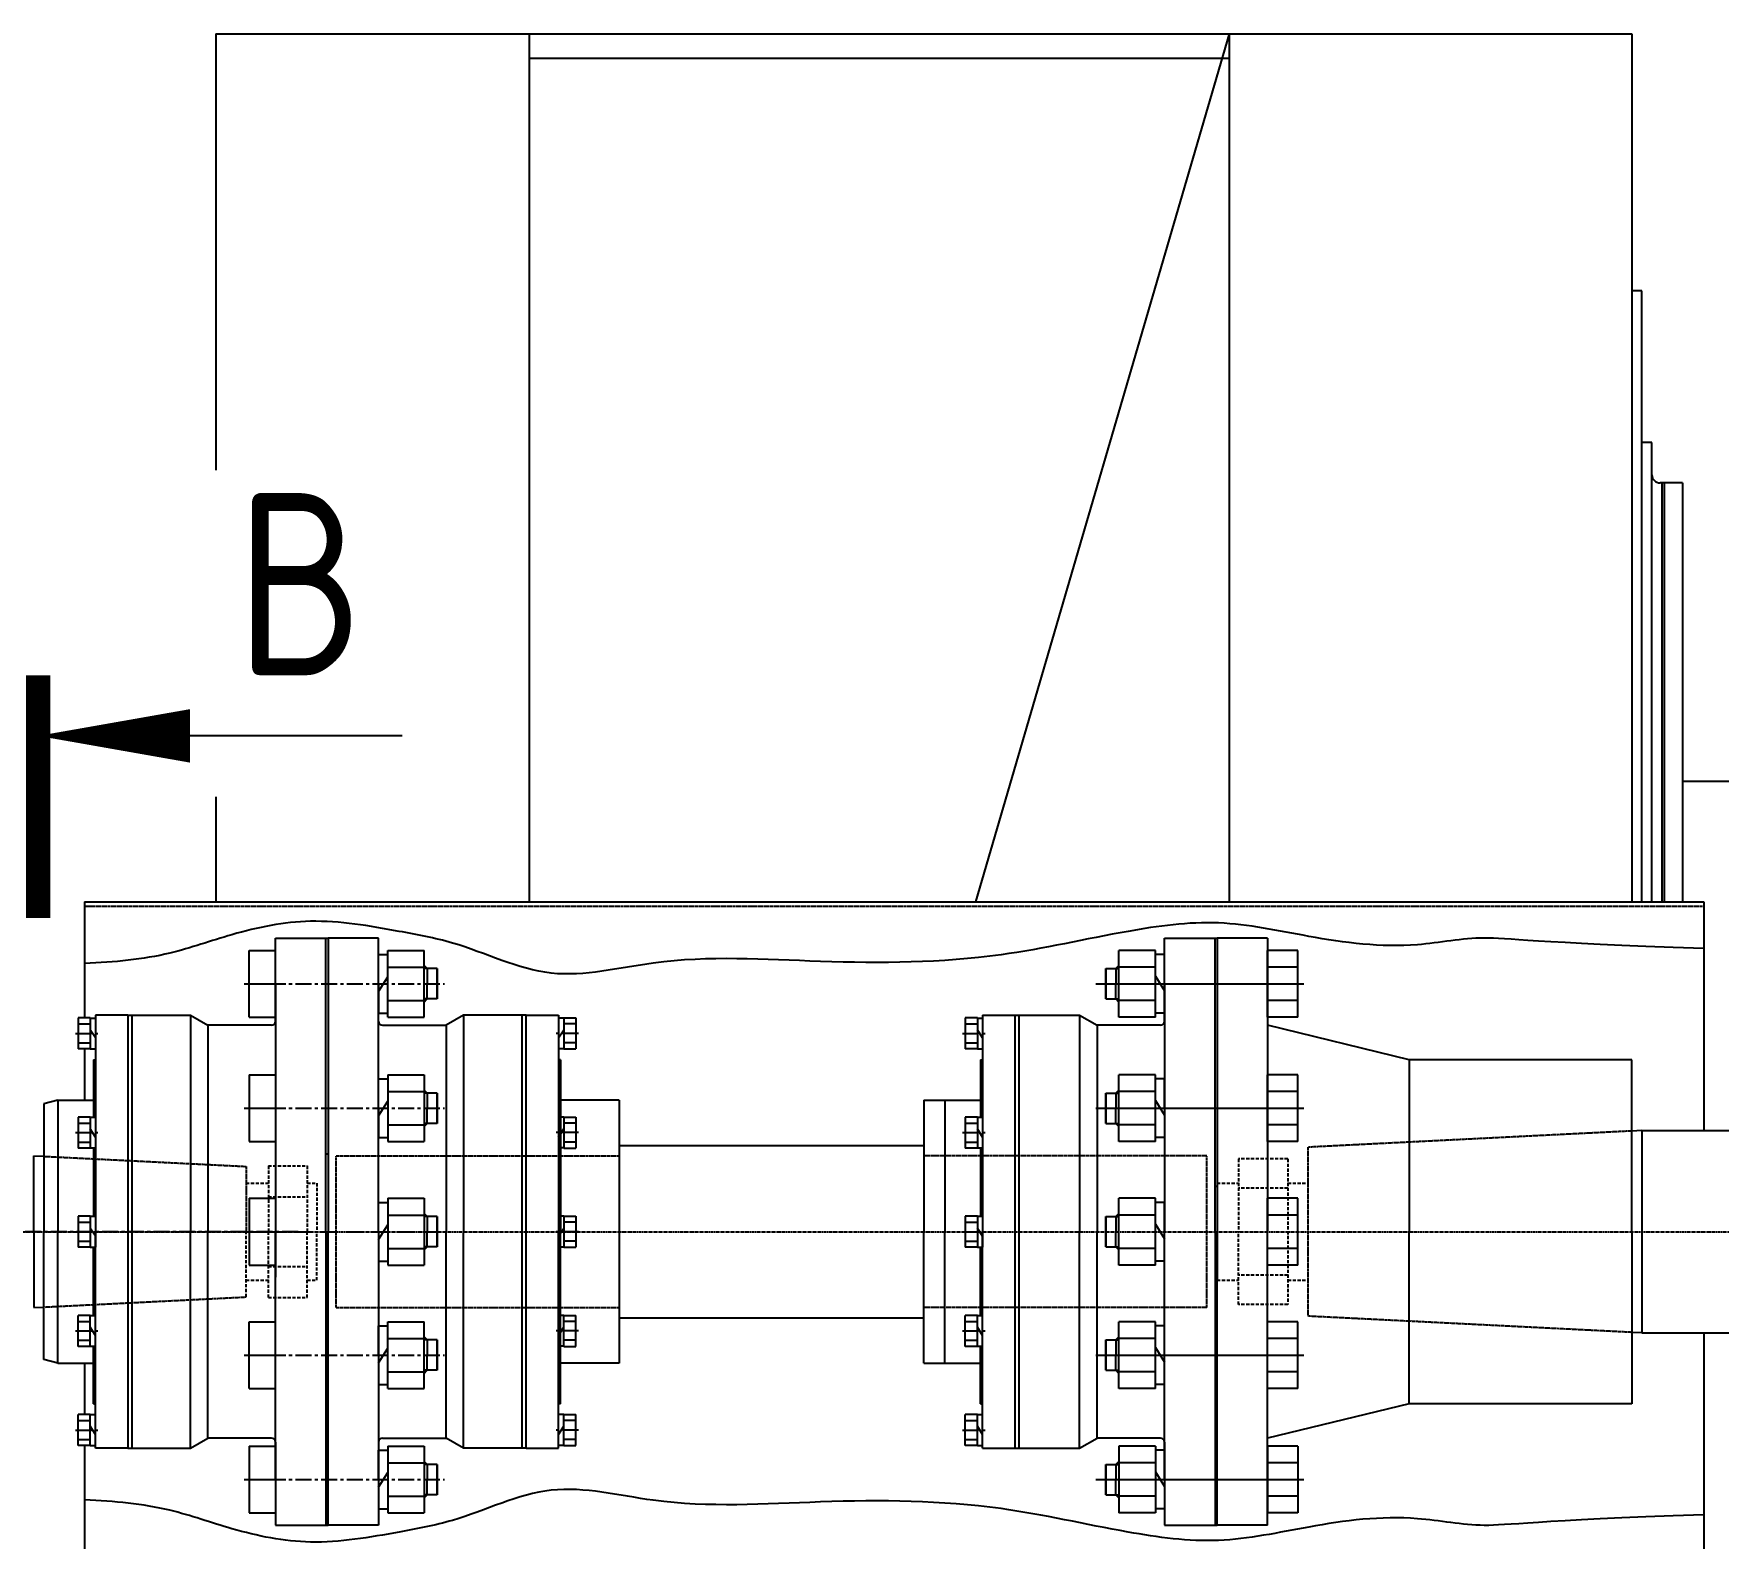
# Model space of a CAD drawing. Header units: millimetres. Extents: x -25976 to -4798, y -663 to 15440.
# Drawn here: x -16940 to -16107, y 14497 to 15240 of the extents above; entities that cross this region are included whole.
import ezdxf

# ---------------------------------------------------------------- set-up
doc = ezdxf.new("R2010")
doc.units = ezdxf.units.MM
doc.header["$LTSCALE"] = 0.25
doc.linetypes.add('CENTER', pattern=[50.8, 31.75, -6.35, 6.35, -6.35])
doc.linetypes.add('HIDDEN', pattern=[9.525, 6.35, -3.175])
for name, color, linetype in [('Bord', 1, 'Continuous'), ('Cen', 5, 'CENTER'), ('Cont', 6, 'Continuous'), ('Dim', 7, 'Continuous'), ('Hide', 2, 'HIDDEN'), ('Text', 3, 'Continuous'), ('Textb', 6, 'Continuous')]:
    doc.layers.add(name, color=color, linetype=linetype)
doc.styles.add('Style1', font='romans.shx', dxfattribs={"width": 0.8})

# ---------------------------------------------------------------- blocks, each defined once
blk = doc.blocks.new('RAZREZ03')
at = {"layer": 'Text', "const_width": 0.8}
blk.add_lwpolyline([(0, 1.997), (0, -6.003)], dxfattribs=at)
at = {"layer": 'Text'}
blk.add_lwpolyline([(0, 0, 0, 1.76, 0), (5, 0, 1.76, 1.76, 0)], format="xyseb", dxfattribs=at)
blk.add_lwpolyline([(12, 0), (5, 0)], dxfattribs=at)
at = {"layer": 'Textb', "style": 'Style1', "width": 0.8}
blk.add_attdef('A', (6.5, 2), '', height=6, dxfattribs=at)

msp = doc.modelspace()

# ---------------------------------------------------------------- linework, layer by layer
at = {"layer": 'Bord'}
for p, q in [((-16349.27147, 15240.00754), (-16474.66097, 14810.94284)), ((-16695.27129, 15228.00859), (-16349.27184, 15228.00754)), ((-16745.77187, 14778.0105), (-16747.27187, 14778.0105)), ((-16405.27152, 14778.0105), (-16403.77152, 14778.0105)), ((-16745.77187, 14763.0105), (-16747.27187, 14763.0105)), ((-16405.27152, 14763.0105), (-16403.77152, 14763.0105)), ((-16745.77187, 14716.5105), (-16747.27187, 14716.5105)), ((-16405.27152, 14716.5105), (-16403.77152, 14716.5105)), ((-16745.77187, 14701.5105), (-16747.27187, 14701.5105)), ((-16405.27152, 14701.5105), (-16403.77152, 14701.5105)), ((-16745.77187, 14655.5105), (-16747.27187, 14655.5105)), ((-16405.27152, 14655.5105), (-16403.77152, 14655.5105)), ((-16745.77187, 14640.5105), (-16747.27187, 14640.5105)), ((-16405.27152, 14640.5105), (-16403.77152, 14640.5105)), ((-16745.77187, 14594.5105), (-16747.27187, 14594.5105)), ((-16405.27152, 14594.5105), (-16403.77152, 14594.5105)), ((-16745.77187, 14579.5105), (-16747.27187, 14579.5105)), ((-16405.27152, 14579.5105), (-16403.77152, 14579.5105)), ((-16745.77187, 14533.0105), (-16747.27187, 14533.0105)), ((-16405.27152, 14533.0105), (-16403.77152, 14533.0105)), ((-16745.77187, 14518.0105), (-16747.27187, 14518.0105)), ((-16405.27152, 14518.0105), (-16403.77152, 14518.0105))]:
    msp.add_line(p, q, dxfattribs=at)
for points in [[(-16114.70696, 14787.88426), (-16199.64678, 14790.81559), (-16222.29745, 14795.50964), (-16263.10096, 14786.95424), (-16307.2475, 14792.69456), (-16354.37656, 14803.26017), (-16405.82742, 14796.10229), (-16470.00866, 14780.95306), (-16549.33697, 14780.33491), (-16623.14628, 14785.72837), (-16685.18498, 14769.45415), (-16725.24983, 14790.18725), (-16765.1527, 14797.43767), (-16801.93097, 14804.07599), (-16840.2047, 14796.30722), (-16875.78008, 14783.3875), (-16900.31381, 14781.21601), (-16915.15016, 14780.52632)], [(-16114.70696, 14508.13674), (-16199.64678, 14505.20541), (-16222.29745, 14500.51135), (-16263.10096, 14509.06676), (-16307.2475, 14503.32644), (-16354.37656, 14492.76083), (-16405.82742, 14499.91871), (-16470.00866, 14515.06794), (-16549.33697, 14515.68609), (-16623.14628, 14510.29263), (-16685.18498, 14526.56685), (-16725.24983, 14505.83375), (-16765.1527, 14498.58332), (-16801.93097, 14491.945), (-16840.2047, 14499.71378), (-16875.78008, 14512.6335), (-16900.31381, 14514.80499), (-16915.15016, 14515.49468)]]:
    msp.add_open_spline(points, degree=3, knots=[8.669910981, 8.669910981, 8.669910981, 8.669910981, 44.435794106, 77.664055456, 131.55098081, 176.673452276, 221.49995704, 285.376803422, 374.709564146, 457.372574592, 508.03748906, 559.023490605, 586.099175012, 630.187959584, 669.595911366, 701.501473067, 743.373717219, 743.373717219, 743.373717219, 743.373717219], dxfattribs=at)
at = {"layer": 'Cen'}
for p, q in [((-16836.29694, 14770.5105), (-16737.25559, 14770.5105)), ((-16919.59987, 14746.0105), (-16907.58435, 14746.0105)), ((-16670.94387, 14746.0105), (-16682.9594, 14746.0105)), ((-16481.09952, 14746.0105), (-16469.084, 14746.0105)), ((-16836.29694, 14709.0105), (-16737.25559, 14709.0105)), ((-16919.59987, 14697.0105), (-16907.58435, 14697.0105)), ((-16670.94387, 14697.0105), (-16682.9594, 14697.0105)), ((-16481.09952, 14697.0105), (-16469.084, 14697.0105)), ((-16809.57187, 14648.0105), (-16984.97187, 14648.0105)), ((-16919.59987, 14648.0105), (-16907.58435, 14648.0105)), ((-16836.29694, 14648.0105), (-16737.25559, 14648.0105)), ((-16670.94387, 14648.0105), (-16682.9594, 14648.0105)), ((-16481.09952, 14648.0105), (-16469.084, 14648.0105)), ((-16919.59987, 14599.0105), (-16907.58435, 14599.0105)), ((-16670.94387, 14599.0105), (-16682.9594, 14599.0105)), ((-16481.09952, 14599.0105), (-16469.084, 14599.0105)), ((-16836.29694, 14587.0105), (-16737.25559, 14587.0105)), ((-16919.59987, 14550.0105), (-16907.58435, 14550.0105)), ((-16670.94387, 14550.0105), (-16682.9594, 14550.0105)), ((-16481.09952, 14550.0105), (-16469.084, 14550.0105)), ((-16836.29694, 14525.5105), (-16737.25559, 14525.5105))]:
    msp.add_line(p, q, dxfattribs=at)
at = {"layer": 'Cen', "linetype": 'Continuous'}
for p, q in [((-16415.1818, 14770.5105), (-16312.43329, 14770.5105)), ((-16415.1818, 14709.0105), (-16312.43329, 14709.0105)), ((-16415.1818, 14587.0105), (-16312.43329, 14587.0105)), ((-16415.1818, 14525.5105), (-16312.43329, 14525.5105))]:
    msp.add_line(p, q, dxfattribs=at)
at = {"layer": 'Cen', "ltscale": 0.2}
msp.add_line((-17629.39153, 14648.0105), (-11678.17202, 14648.0105), dxfattribs=at)
at = {"layer": 'Cont'}
for p, q in [((-16850.2712, 15240.00859), (-16850.27276, 15024.28293)), ((-16850.2712, 15240.00906), (-16150.27147, 15240.00694)), ((-16695.2712, 15240.00728), (-16695.27482, 14810.94284)), ((-16349.27147, 15240.01569), (-16349.28705, 14810.94284)), ((-16150.27147, 15240.00847), (-16150.28705, 14810.94284)), ((-16145.27147, 15113.01215), (-16150.27608, 15113.01215)), ((-16145.27147, 14810.94284), (-16145.27147, 15113.01215)), ((-16140.27147, 15038.01215), (-16145.27147, 15038.01215)), ((-16140.27147, 14810.94284), (-16140.27147, 15038.01215)), ((-16125.27147, 15018.01215), (-16136.27147, 15018.01215)), ((-16125.27147, 15018.01215), (-16136.27147, 15018.01215)), ((-16135.27147, 15008.01215), (-16135.27147, 15018.01215)), ((-16134.27147, 15018.01215), (-16134.27147, 15008.01215)), ((-16125.27147, 15018.01215), (-16125.27147, 14810.94284)), ((-16135.27147, 14810.94284), (-16135.27147, 15008.01215)), ((-16134.27147, 15008.01215), (-16134.27147, 14810.94284)), ((-16100.27152, 14870.51215), (-16125.27147, 14870.51215)), ((-16850.27438, 14862.85466), (-16850.27482, 14810.94284)), ((-16915.15016, 14810.94284), (-16114.70696, 14810.94284)), ((-16915.15016, 14810.94284), (-16915.15016, 14753.6605)), ((-16114.70696, 14810.94284), (-16114.70696, 14698.01178)), ((-16820.77187, 14793.0105), (-16795.77187, 14793.0105)), ((-16820.77187, 14752.0105), (-16820.77187, 14793.0105)), ((-16795.77187, 14648.0105), (-16795.77187, 14793.0105)), ((-16769.77187, 14793.0105), (-16794.77187, 14793.0105)), ((-16769.77187, 14648.0105), (-16769.77187, 14793.0105)), ((-16381.27152, 14752.0105), (-16381.27152, 14793.0105)), ((-16381.27152, 14793.0105), (-16356.27152, 14793.0105)), ((-16356.27152, 14648.0105), (-16356.27152, 14793.0105)), ((-16330.27152, 14793.0105), (-16355.27152, 14793.0105)), ((-16330.27152, 14793.0105), (-16330.27152, 14648.0105)), ((-16833.77187, 14787.0105), (-16820.77187, 14787.0105)), ((-16833.77187, 14754.0105), (-16833.77187, 14787.0105)), ((-16820.77187, 14754.0105), (-16820.77187, 14787.0105)), ((-16820.77187, 14770.5105), (-16820.77187, 14785.0105)), ((-16769.77187, 14770.5105), (-16769.77187, 14785.0105)), ((-16769.77187, 14785.0105), (-16765.27187, 14785.0105)), ((-16765.27187, 14787.0105), (-16747.27187, 14787.0105)), ((-16765.27187, 14754.0105), (-16765.27187, 14787.0105)), ((-16747.27187, 14754.0105), (-16747.27187, 14787.0105)), ((-16385.77152, 14787.0105), (-16403.77152, 14787.0105)), ((-16403.77152, 14754.0105), (-16403.77152, 14787.0105)), ((-16385.77152, 14754.0105), (-16385.77152, 14787.0105)), ((-16381.27152, 14785.0105), (-16385.77152, 14785.0105)), ((-16381.27152, 14770.5105), (-16381.27152, 14785.0105)), ((-16330.27152, 14754.0105), (-16330.27152, 14787.0105)), ((-16315.27152, 14787.0105), (-16330.27152, 14787.0105)), ((-16315.27152, 14754.0105), (-16315.27152, 14787.0105)), ((-16769.77187, 14766.71717), (-16765.27187, 14773.95425)), ((-16765.27187, 14778.7605), (-16747.27187, 14778.7605)), ((-16747.27187, 14779.5105), (-16745.77187, 14778.0105)), ((-16745.77187, 14778.0105), (-16745.77187, 14770.5105)), ((-16740.77187, 14778.0105), (-16745.77187, 14778.0105)), ((-16740.77187, 14770.5105), (-16740.77187, 14778.0105)), ((-16740.77187, 14778.0105), (-16740.77187, 14770.5105)), ((-16410.27152, 14778.0105), (-16405.27152, 14778.0105)), ((-16410.27152, 14778.0105), (-16410.27152, 14770.5105)), ((-16410.27152, 14770.5105), (-16410.27152, 14778.0105)), ((-16403.77152, 14779.5105), (-16405.27152, 14778.0105)), ((-16405.27152, 14778.0105), (-16405.27152, 14770.5105)), ((-16385.77152, 14778.7605), (-16403.77152, 14778.7605)), ((-16385.77152, 14774.30383), (-16381.27152, 14767.06674)), ((-16315.27152, 14778.7605), (-16330.27152, 14778.7605)), ((-16833.77187, 14770.5105), (-16820.77187, 14770.5105)), ((-16820.77187, 14770.5105), (-16820.77187, 14648.0105)), ((-16769.77187, 14770.5105), (-16769.77187, 14756.0105)), ((-16745.77187, 14763.0105), (-16745.77187, 14770.5105)), ((-16740.77187, 14770.5105), (-16740.77187, 14763.0105)), ((-16740.77187, 14763.0105), (-16740.77187, 14770.5105)), ((-16410.27152, 14763.0105), (-16410.27152, 14770.5105)), ((-16410.27152, 14770.5105), (-16410.27152, 14763.0105)), ((-16405.27152, 14763.0105), (-16405.27152, 14770.5105)), ((-16381.27152, 14770.5105), (-16381.27152, 14648.0105)), ((-16765.27187, 14762.2605), (-16747.27187, 14762.2605)), ((-16747.27187, 14761.5105), (-16745.77187, 14763.0105)), ((-16740.77187, 14763.0105), (-16745.77187, 14763.0105)), ((-16410.27152, 14763.0105), (-16405.27152, 14763.0105)), ((-16403.77152, 14761.5105), (-16405.27152, 14763.0105)), ((-16385.77152, 14762.2605), (-16403.77152, 14762.2605)), ((-16315.27152, 14762.2605), (-16330.27152, 14762.2605)), ((-16912.27187, 14753.6605), (-16918.27187, 14753.6605)), ((-16918.27187, 14753.6605), (-16918.27187, 14738.3605)), ((-16918.27187, 14750.6855), (-16912.27187, 14750.6855)), ((-16912.27187, 14753.6605), (-16912.27187, 14738.3605)), ((-16912.27187, 14753.6605), (-16912.27187, 14738.3605)), ((-16912.27187, 14753.6105), (-16909.77187, 14753.6105)), ((-16912.27187, 14753.6105), (-16912.27187, 14738.4105)), ((-16893.77187, 14755.0105), (-16909.77187, 14755.0105)), ((-16909.77187, 14755.0105), (-16909.77187, 14648.0105)), ((-16909.77187, 14755.0105), (-16909.77187, 14733.0105)), ((-16893.77187, 14755.0105), (-16909.77187, 14755.0105)), ((-16909.77187, 14755.0105), (-16909.77187, 14648.0105)), ((-16909.77187, 14753.6105), (-16909.77187, 14738.4105)), ((-16893.77187, 14755.0105), (-16893.77187, 14541.0105)), ((-16892.77187, 14755.0105), (-16862.77187, 14755.0105)), ((-16891.77187, 14755.0105), (-16891.77187, 14541.0105)), ((-16862.77187, 14755.0105), (-16862.77187, 14648.0105)), ((-16862.77187, 14755.0105), (-16854.11162, 14750.0105)), ((-16854.11162, 14750.0105), (-16854.11162, 14648.0105)), ((-16822.77187, 14750.0105), (-16854.11162, 14750.0105)), ((-16833.77187, 14754.0105), (-16820.77187, 14754.0105)), ((-16769.77187, 14756.0105), (-16765.27187, 14756.0105)), ((-16767.77187, 14750.0105), (-16736.43213, 14750.0105)), ((-16765.27187, 14754.0105), (-16747.27187, 14754.0105)), ((-16727.77187, 14755.0105), (-16736.43213, 14750.0105)), ((-16736.43213, 14750.0105), (-16736.43213, 14648.0105)), ((-16727.77187, 14755.0105), (-16727.77187, 14648.0105)), ((-16697.77187, 14755.0105), (-16727.77187, 14755.0105)), ((-16698.77187, 14541.0105), (-16698.77187, 14755.0105)), ((-16696.77187, 14755.0105), (-16680.77187, 14755.0105)), ((-16696.77187, 14541.0105), (-16696.77187, 14755.0105)), ((-16696.77187, 14755.0105), (-16680.77187, 14755.0105)), ((-16696.77187, 14755.0105), (-16680.77187, 14755.0105)), ((-16680.77187, 14755.0105), (-16680.77187, 14648.0105)), ((-16680.77187, 14755.0105), (-16680.77187, 14648.0105)), ((-16680.77187, 14755.0105), (-16680.77187, 14733.0105)), ((-16678.27187, 14753.6105), (-16680.77187, 14753.6105)), ((-16680.77187, 14753.6105), (-16680.77187, 14738.4105)), ((-16678.27187, 14753.6605), (-16678.27187, 14738.3605)), ((-16678.27187, 14753.6605), (-16672.27187, 14753.6605)), ((-16678.27187, 14753.6605), (-16678.27187, 14738.3605)), ((-16678.27187, 14753.6105), (-16678.27187, 14738.4105)), ((-16672.27187, 14750.6855), (-16678.27187, 14750.6855)), ((-16672.27187, 14753.6605), (-16672.27187, 14738.3605)), ((-16479.77152, 14753.6605), (-16479.77152, 14738.3605)), ((-16473.77152, 14753.6605), (-16479.77152, 14753.6605)), ((-16479.77152, 14750.6855), (-16473.77152, 14750.6855)), ((-16473.77152, 14753.6605), (-16473.77152, 14738.3605)), ((-16473.77152, 14753.6605), (-16473.77152, 14738.3605)), ((-16473.77152, 14753.6105), (-16473.77152, 14738.4105)), ((-16473.77152, 14753.6105), (-16471.27152, 14753.6105)), ((-16471.27152, 14755.0105), (-16423.27152, 14755.0105)), ((-16471.27152, 14755.0105), (-16471.27152, 14648.0105)), ((-16471.27152, 14755.0105), (-16471.27152, 14648.0105)), ((-16471.27152, 14755.0105), (-16471.27152, 14733.0105)), ((-16471.27152, 14755.0105), (-16471.27152, 14648.0105)), ((-16471.27152, 14753.6105), (-16471.27152, 14738.4105)), ((-16455.27152, 14755.0105), (-16455.27152, 14541.0105)), ((-16453.27152, 14755.0105), (-16453.27152, 14541.0105)), ((-16423.27152, 14755.0105), (-16423.27152, 14648.0105)), ((-16423.27152, 14755.0105), (-16414.61127, 14750.0105)), ((-16414.61127, 14750.0105), (-16414.61127, 14648.0105)), ((-16383.27152, 14750.0105), (-16414.61127, 14750.0105)), ((-16385.77152, 14754.0105), (-16403.77152, 14754.0105)), ((-16381.27152, 14756.0105), (-16385.77152, 14756.0105)), ((-16315.27152, 14754.0105), (-16330.27152, 14754.0105)), ((-16260.27152, 14733.0105), (-16330.27152, 14750.0105)), ((-16918.27187, 14741.3355), (-16912.27187, 14741.3355)), ((-16909.77187, 14743.74274), (-16912.27187, 14747.83226)), ((-16680.77187, 14743.74274), (-16678.27187, 14747.83226)), ((-16672.27187, 14741.3355), (-16678.27187, 14741.3355)), ((-16479.77152, 14741.3355), (-16473.77152, 14741.3355)), ((-16471.27152, 14743.74274), (-16473.77152, 14747.83226)), ((-16912.27187, 14738.3605), (-16918.27187, 14738.3605)), ((-16915.15016, 14738.3605), (-16915.15016, 14713.0105)), ((-16912.27187, 14738.4105), (-16909.77187, 14738.4105)), ((-16910.77187, 14733.0105), (-16910.77187, 14704.6105)), ((-16910.77187, 14733.0105), (-16909.77187, 14733.0105)), ((-16910.77187, 14733.0105), (-16910.77187, 14704.6105)), ((-16910.77187, 14733.0105), (-16909.77187, 14733.0105)), ((-16910.77187, 14733.0105), (-16909.77187, 14733.0105)), ((-16678.27187, 14738.4105), (-16680.77187, 14738.4105)), ((-16679.77187, 14733.0105), (-16680.77187, 14733.0105)), ((-16679.77187, 14733.0105), (-16680.77187, 14733.0105)), ((-16679.77187, 14733.0105), (-16680.77187, 14733.0105)), ((-16679.77187, 14733.0105), (-16679.77187, 14648.0105)), ((-16679.77187, 14733.0105), (-16679.77187, 14704.6105)), ((-16678.27187, 14738.3605), (-16672.27187, 14738.3605)), ((-16473.77152, 14738.3605), (-16479.77152, 14738.3605)), ((-16473.77152, 14738.4105), (-16471.27152, 14738.4105)), ((-16472.27152, 14733.0105), (-16471.27152, 14733.0105)), ((-16472.27152, 14733.0105), (-16471.27152, 14733.0105)), ((-16472.27152, 14733.0105), (-16472.27152, 14704.6105)), ((-16150.27152, 14733.0105), (-16260.27152, 14733.0105)), ((-16260.27152, 14733.0105), (-16260.27152, 14648.0105)), ((-16150.27152, 14648.0105), (-16150.27152, 14733.0105)), ((-16833.77187, 14725.5105), (-16833.77187, 14692.5105)), ((-16833.77187, 14725.5105), (-16820.77187, 14725.5105)), ((-16820.77187, 14727.5105), (-16820.77187, 14686.5105)), ((-16820.77187, 14725.5105), (-16820.77187, 14692.5105)), ((-16765.27187, 14725.5105), (-16765.27187, 14692.5105)), ((-16765.27187, 14725.5105), (-16747.27187, 14725.5105)), ((-16747.27187, 14725.5105), (-16747.27187, 14692.5105)), ((-16403.77152, 14692.5105), (-16403.77152, 14725.5105)), ((-16385.77152, 14725.5105), (-16403.77152, 14725.5105)), ((-16385.77152, 14692.5105), (-16385.77152, 14725.5105)), ((-16315.27152, 14725.5105), (-16330.27152, 14725.5105)), ((-16330.27152, 14692.5105), (-16330.27152, 14725.5105)), ((-16315.27152, 14692.5105), (-16315.27152, 14725.5105)), ((-16769.77187, 14723.5105), (-16765.27187, 14723.5105)), ((-16769.77187, 14709.0105), (-16769.77187, 14723.5105)), ((-16765.27187, 14717.2605), (-16747.27187, 14717.2605)), ((-16747.27187, 14718.0105), (-16745.77187, 14716.5105)), ((-16740.77187, 14716.5105), (-16745.77187, 14716.5105)), ((-16745.77187, 14716.5105), (-16745.77187, 14709.0105)), ((-16740.77187, 14716.5105), (-16740.77187, 14709.0105)), ((-16740.77187, 14709.0105), (-16740.77187, 14716.5105)), ((-16410.27152, 14709.0105), (-16410.27152, 14716.5105)), ((-16410.27152, 14716.5105), (-16410.27152, 14709.0105)), ((-16410.27152, 14716.5105), (-16405.27152, 14716.5105)), ((-16403.77152, 14718.0105), (-16405.27152, 14716.5105)), ((-16405.27152, 14716.5105), (-16405.27152, 14709.0105)), ((-16385.77152, 14717.2605), (-16403.77152, 14717.2605)), ((-16381.27152, 14723.5105), (-16385.77152, 14723.5105)), ((-16381.27152, 14709.0105), (-16381.27152, 14723.5105)), ((-16315.27152, 14717.2605), (-16330.27152, 14717.2605)), ((-16928.27187, 14713.0105), (-16935.27187, 14711.13485)), ((-16935.27187, 14711.13485), (-16935.27187, 14648.0105)), ((-16928.27187, 14713.0105), (-16928.27187, 14648.0105)), ((-16928.27187, 14713.0105), (-16910.77187, 14713.0105)), ((-16833.77187, 14709.0105), (-16820.77187, 14709.0105)), ((-16820.77187, 14709.0105), (-16820.77187, 14694.5105)), ((-16769.77187, 14705.21717), (-16765.27187, 14712.45425)), ((-16769.77187, 14709.0105), (-16769.77187, 14694.5105)), ((-16745.77187, 14701.5105), (-16745.77187, 14709.0105)), ((-16740.77187, 14701.5105), (-16740.77187, 14709.0105)), ((-16740.77187, 14709.0105), (-16740.77187, 14701.5105)), ((-16650.77187, 14713.0105), (-16679.77187, 14713.0105)), ((-16650.77187, 14713.0105), (-16650.77187, 14583.0105)), ((-16500.27152, 14713.0105), (-16500.27152, 14648.0105)), ((-16500.27152, 14713.0105), (-16471.27152, 14713.0105)), ((-16489.77152, 14713.0105), (-16489.77152, 14648.0105)), ((-16410.27152, 14709.0105), (-16410.27152, 14701.5105)), ((-16410.27152, 14701.5105), (-16410.27152, 14709.0105)), ((-16405.27152, 14701.5105), (-16405.27152, 14709.0105)), ((-16385.77152, 14712.80383), (-16381.27152, 14705.56674)), ((-16918.27187, 14704.6605), (-16918.27187, 14689.3605)), ((-16912.27187, 14704.6605), (-16918.27187, 14704.6605)), ((-16918.27187, 14701.6855), (-16912.27187, 14701.6855)), ((-16912.27187, 14704.6605), (-16912.27187, 14689.3605)), ((-16912.27187, 14704.6605), (-16912.27187, 14689.3605)), ((-16912.27187, 14704.6105), (-16912.27187, 14689.4105)), ((-16912.27187, 14704.6105), (-16909.77187, 14704.6105)), ((-16909.77187, 14694.74274), (-16912.27187, 14698.83226)), ((-16909.77187, 14706.0105), (-16909.77187, 14684.0105)), ((-16909.77187, 14704.6105), (-16909.77187, 14689.4105)), ((-16765.27187, 14700.7605), (-16747.27187, 14700.7605)), ((-16747.27187, 14700.0105), (-16745.77187, 14701.5105)), ((-16740.77187, 14701.5105), (-16745.77187, 14701.5105)), ((-16680.77187, 14706.0105), (-16680.77187, 14684.0105)), ((-16680.77187, 14704.6105), (-16680.77187, 14689.4105)), ((-16678.27187, 14704.6105), (-16680.77187, 14704.6105)), ((-16680.77187, 14694.74274), (-16678.27187, 14698.83226)), ((-16678.27187, 14704.6605), (-16678.27187, 14689.3605)), ((-16678.27187, 14704.6605), (-16672.27187, 14704.6605)), ((-16678.27187, 14704.6605), (-16678.27187, 14689.3605)), ((-16678.27187, 14704.6105), (-16678.27187, 14689.4105)), ((-16672.27187, 14701.6855), (-16678.27187, 14701.6855)), ((-16672.27187, 14704.6605), (-16672.27187, 14689.3605)), ((-16473.77152, 14704.6605), (-16479.77152, 14704.6605)), ((-16479.77152, 14704.6605), (-16479.77152, 14689.3605)), ((-16479.77152, 14701.6855), (-16473.77152, 14701.6855)), ((-16473.77152, 14704.6605), (-16473.77152, 14689.3605)), ((-16473.77152, 14704.6605), (-16473.77152, 14689.3605)), ((-16473.77152, 14704.6105), (-16471.27152, 14704.6105)), ((-16473.77152, 14704.6105), (-16473.77152, 14689.4105)), ((-16471.27152, 14694.74274), (-16473.77152, 14698.83226)), ((-16471.27152, 14706.0105), (-16471.27152, 14684.0105)), ((-16471.27152, 14704.6105), (-16471.27152, 14689.4105)), ((-16410.27152, 14701.5105), (-16405.27152, 14701.5105)), ((-16403.77152, 14700.0105), (-16405.27152, 14701.5105)), ((-16385.77152, 14700.7605), (-16403.77152, 14700.7605)), ((-16315.27152, 14700.7605), (-16330.27152, 14700.7605)), ((-16918.27187, 14692.3355), (-16912.27187, 14692.3355)), ((-16833.77187, 14692.5105), (-16820.77187, 14692.5105)), ((-16769.77187, 14694.5105), (-16765.27187, 14694.5105)), ((-16765.27187, 14692.5105), (-16747.27187, 14692.5105)), ((-16672.27187, 14692.3355), (-16678.27187, 14692.3355)), ((-16650.77187, 14690.5105), (-16650.77187, 14605.5105)), ((-16500.27152, 14690.5105), (-16650.77187, 14690.5105)), ((-16479.77152, 14692.3355), (-16473.77152, 14692.3355)), ((-16385.77152, 14692.5105), (-16403.77152, 14692.5105)), ((-16381.27152, 14694.5105), (-16385.77152, 14694.5105)), ((-16315.27152, 14692.5105), (-16330.27152, 14692.5105)), ((-16145.27152, 14698.0105), (-16150.27152, 14697.7605)), ((-16145.27152, 14698.01178), (-16145.27152, 14598.00922)), ((-16145.27152, 14698.01178), (-16145.27152, 14598.00922)), ((-16145.27152, 14698.01178), (-16045.27152, 14698.01178)), ((-16940.27187, 14685.5105), (-16935.27187, 14685.2605)), ((-16940.27187, 14648.0105), (-16940.27187, 14685.5105)), ((-16912.27187, 14689.3605), (-16918.27187, 14689.3605)), ((-16912.27187, 14689.4105), (-16909.77187, 14689.4105)), ((-16910.77187, 14689.4105), (-16910.77187, 14655.6105)), ((-16910.77187, 14689.4105), (-16910.77187, 14655.6105)), ((-16910.77187, 14684.0105), (-16909.77187, 14684.0105)), ((-16910.77187, 14684.0105), (-16909.77187, 14684.0105)), ((-16678.27187, 14689.4105), (-16680.77187, 14689.4105)), ((-16679.77187, 14684.0105), (-16680.77187, 14684.0105)), ((-16679.77187, 14684.0105), (-16680.77187, 14684.0105)), ((-16679.77187, 14689.4105), (-16679.77187, 14655.6105)), ((-16678.27187, 14689.3605), (-16672.27187, 14689.3605)), ((-16473.77152, 14689.3605), (-16479.77152, 14689.3605)), ((-16473.77152, 14689.4105), (-16471.27152, 14689.4105)), ((-16472.27152, 14689.4105), (-16472.27152, 14655.6105)), ((-16472.27152, 14684.0105), (-16471.27152, 14684.0105)), ((-16472.27152, 14684.0105), (-16471.27152, 14684.0105)), ((-16820.77187, 14666.5105), (-16820.77187, 14625.5105)), ((-16355.27152, 14672.0105), (-16355.27152, 14624.0105)), ((-16833.77187, 14664.5105), (-16820.77187, 14664.5105)), ((-16833.77187, 14664.5105), (-16833.77187, 14631.5105)), ((-16820.77187, 14664.5105), (-16820.77187, 14631.5105)), ((-16769.77187, 14648.0105), (-16769.77187, 14662.5105)), ((-16769.77187, 14662.5105), (-16765.27187, 14662.5105)), ((-16765.27187, 14664.5105), (-16747.27187, 14664.5105)), ((-16765.27187, 14664.5105), (-16765.27187, 14631.5105)), ((-16747.27187, 14664.5105), (-16747.27187, 14631.5105)), ((-16747.27187, 14657.0105), (-16745.77187, 14655.5105)), ((-16403.77152, 14657.0105), (-16405.27152, 14655.5105)), ((-16385.77152, 14664.5105), (-16403.77152, 14664.5105)), ((-16403.77152, 14631.5105), (-16403.77152, 14664.5105)), ((-16385.77152, 14631.5105), (-16385.77152, 14664.5105)), ((-16381.27152, 14662.5105), (-16385.77152, 14662.5105)), ((-16381.27152, 14648.0105), (-16381.27152, 14662.5105)), ((-16315.27152, 14664.5105), (-16330.27152, 14664.5105)), ((-16330.27152, 14631.5105), (-16330.27152, 14664.5105)), ((-16315.27152, 14631.5105), (-16315.27152, 14664.5105)), ((-16918.27187, 14655.6605), (-16918.27187, 14640.3605)), ((-16912.27187, 14655.6605), (-16918.27187, 14655.6605)), ((-16918.27187, 14652.6855), (-16912.27187, 14652.6855)), ((-16912.27187, 14655.6605), (-16912.27187, 14640.3605)), ((-16912.27187, 14655.6605), (-16912.27187, 14640.3605)), ((-16912.27187, 14655.6105), (-16912.27187, 14640.4105)), ((-16912.27187, 14655.6105), (-16909.77187, 14655.6105)), ((-16909.77187, 14645.74274), (-16912.27187, 14649.83226)), ((-16909.77187, 14655.6105), (-16909.77187, 14640.4105)), ((-16769.77187, 14644.21717), (-16765.27187, 14651.45425)), ((-16765.27187, 14656.2605), (-16747.27187, 14656.2605)), ((-16745.77187, 14655.5105), (-16745.77187, 14648.0105)), ((-16740.77187, 14655.5105), (-16745.77187, 14655.5105)), ((-16740.77187, 14648.0105), (-16740.77187, 14655.5105)), ((-16740.77187, 14655.5105), (-16740.77187, 14648.0105)), ((-16680.77187, 14655.6105), (-16680.77187, 14640.4105)), ((-16678.27187, 14655.6105), (-16680.77187, 14655.6105)), ((-16680.77187, 14645.74274), (-16678.27187, 14649.83226)), ((-16678.27187, 14655.6605), (-16678.27187, 14640.3605)), ((-16678.27187, 14655.6605), (-16672.27187, 14655.6605)), ((-16678.27187, 14655.6605), (-16678.27187, 14640.3605)), ((-16678.27187, 14655.6105), (-16678.27187, 14640.4105)), ((-16672.27187, 14652.6855), (-16678.27187, 14652.6855)), ((-16672.27187, 14655.6605), (-16672.27187, 14640.3605)), ((-16473.77152, 14655.6605), (-16479.77152, 14655.6605)), ((-16479.77152, 14655.6605), (-16479.77152, 14640.3605)), ((-16479.77152, 14652.6855), (-16473.77152, 14652.6855)), ((-16473.77152, 14655.6605), (-16473.77152, 14640.3605)), ((-16473.77152, 14655.6605), (-16473.77152, 14640.3605)), ((-16473.77152, 14655.6105), (-16471.27152, 14655.6105)), ((-16473.77152, 14655.6105), (-16473.77152, 14640.4105)), ((-16471.27152, 14645.74274), (-16473.77152, 14649.83226)), ((-16471.27152, 14655.6105), (-16471.27152, 14640.4105)), ((-16410.27152, 14655.5105), (-16405.27152, 14655.5105)), ((-16410.27152, 14655.5105), (-16410.27152, 14648.0105)), ((-16410.27152, 14648.0105), (-16410.27152, 14655.5105)), ((-16405.27152, 14655.5105), (-16405.27152, 14648.0105)), ((-16385.77152, 14656.2605), (-16403.77152, 14656.2605)), ((-16385.77152, 14651.80383), (-16381.27152, 14644.56674)), ((-16315.27152, 14656.2605), (-16330.27152, 14656.2605)), ((-16940.27187, 14648.0105), (-16940.27187, 14610.5105)), ((-16935.27187, 14584.88614), (-16935.27187, 14648.0105)), ((-16928.27187, 14583.0105), (-16928.27187, 14648.0105)), ((-16918.27187, 14643.3355), (-16912.27187, 14643.3355)), ((-16912.27187, 14640.3605), (-16918.27187, 14640.3605)), ((-16912.27187, 14640.4105), (-16909.77187, 14640.4105)), ((-16910.77187, 14606.6105), (-16910.77187, 14640.4105)), ((-16910.77187, 14606.6105), (-16910.77187, 14640.4105)), ((-16909.77187, 14541.0105), (-16909.77187, 14648.0105)), ((-16909.77187, 14541.0105), (-16909.77187, 14648.0105)), ((-16862.77187, 14541.0105), (-16862.77187, 14648.0105)), ((-16854.11162, 14546.0105), (-16854.11162, 14648.0105)), ((-16833.77187, 14648.0105), (-16820.77187, 14648.0105)), ((-16820.77187, 14525.5105), (-16820.77187, 14648.0105)), ((-16820.77187, 14648.0105), (-16820.77187, 14633.5105)), ((-16795.77187, 14648.0105), (-16795.77187, 14503.0105)), ((-16769.77187, 14648.0105), (-16769.77187, 14503.0105)), ((-16769.77187, 14648.0105), (-16769.77187, 14633.5105)), ((-16747.27187, 14639.0105), (-16745.77187, 14640.5105)), ((-16745.77187, 14640.5105), (-16745.77187, 14648.0105)), ((-16740.77187, 14640.5105), (-16745.77187, 14640.5105)), ((-16740.77187, 14648.0105), (-16740.77187, 14640.5105)), ((-16740.77187, 14640.5105), (-16740.77187, 14648.0105)), ((-16736.43213, 14546.0105), (-16736.43213, 14648.0105)), ((-16727.77187, 14541.0105), (-16727.77187, 14648.0105)), ((-16680.77187, 14541.0105), (-16680.77187, 14648.0105)), ((-16680.77187, 14541.0105), (-16680.77187, 14648.0105)), ((-16678.27187, 14640.4105), (-16680.77187, 14640.4105)), ((-16679.77187, 14563.0105), (-16679.77187, 14648.0105)), ((-16679.77187, 14606.6105), (-16679.77187, 14640.4105)), ((-16672.27187, 14643.3355), (-16678.27187, 14643.3355)), ((-16678.27187, 14640.3605), (-16672.27187, 14640.3605)), ((-16500.27152, 14583.0105), (-16500.27152, 14648.0105)), ((-16489.77152, 14583.0105), (-16489.77152, 14648.0105)), ((-16479.77152, 14643.3355), (-16473.77152, 14643.3355)), ((-16473.77152, 14640.3605), (-16479.77152, 14640.3605)), ((-16473.77152, 14640.4105), (-16471.27152, 14640.4105)), ((-16472.27152, 14606.6105), (-16472.27152, 14640.4105)), ((-16471.27152, 14541.0105), (-16471.27152, 14648.0105)), ((-16471.27152, 14541.0105), (-16471.27152, 14648.0105)), ((-16471.27152, 14541.0105), (-16471.27152, 14648.0105)), ((-16423.27152, 14541.0105), (-16423.27152, 14648.0105)), ((-16414.61127, 14546.0105), (-16414.61127, 14648.0105)), ((-16410.27152, 14640.5105), (-16410.27152, 14648.0105)), ((-16410.27152, 14648.0105), (-16410.27152, 14640.5105)), ((-16410.27152, 14640.5105), (-16405.27152, 14640.5105)), ((-16405.27152, 14640.5105), (-16405.27152, 14648.0105)), ((-16403.77152, 14639.0105), (-16405.27152, 14640.5105)), ((-16381.27152, 14525.5105), (-16381.27152, 14648.0105)), ((-16356.27152, 14648.0105), (-16356.27152, 14503.0105)), ((-16330.27152, 14503.0105), (-16330.27152, 14648.0105)), ((-16260.27152, 14563.0105), (-16260.27152, 14648.0105)), ((-16150.27152, 14648.0105), (-16150.27152, 14563.0105)), ((-16769.77187, 14633.5105), (-16765.27187, 14633.5105)), ((-16765.27187, 14639.7605), (-16747.27187, 14639.7605)), ((-16385.77152, 14639.7605), (-16403.77152, 14639.7605)), ((-16381.27152, 14633.5105), (-16385.77152, 14633.5105)), ((-16315.27152, 14639.7605), (-16330.27152, 14639.7605)), ((-16833.77187, 14631.5105), (-16820.77187, 14631.5105)), ((-16765.27187, 14631.5105), (-16747.27187, 14631.5105)), ((-16385.77152, 14631.5105), (-16403.77152, 14631.5105)), ((-16315.27152, 14631.5105), (-16330.27152, 14631.5105)), ((-16940.27187, 14610.5105), (-16935.27187, 14610.7605)), ((-16820.77187, 14568.5105), (-16820.77187, 14609.5105)), ((-16912.27187, 14606.6605), (-16918.27187, 14606.6605)), ((-16918.27187, 14591.3605), (-16918.27187, 14606.6605)), ((-16918.27187, 14603.6855), (-16912.27187, 14603.6855)), ((-16912.27187, 14591.3605), (-16912.27187, 14606.6605)), ((-16912.27187, 14591.3605), (-16912.27187, 14606.6605)), ((-16912.27187, 14606.6105), (-16909.77187, 14606.6105)), ((-16912.27187, 14591.4105), (-16912.27187, 14606.6105)), ((-16909.77187, 14596.74274), (-16912.27187, 14600.83226)), ((-16909.77187, 14591.4105), (-16909.77187, 14606.6105)), ((-16833.77187, 14603.5105), (-16820.77187, 14603.5105)), ((-16833.77187, 14570.5105), (-16833.77187, 14603.5105)), ((-16820.77187, 14570.5105), (-16820.77187, 14603.5105)), ((-16820.77187, 14587.0105), (-16820.77187, 14601.5105)), ((-16769.77187, 14587.0105), (-16769.77187, 14601.5105)), ((-16769.77187, 14601.5105), (-16765.27187, 14601.5105)), ((-16765.27187, 14603.5105), (-16747.27187, 14603.5105)), ((-16765.27187, 14570.5105), (-16765.27187, 14603.5105)), ((-16747.27187, 14570.5105), (-16747.27187, 14603.5105)), ((-16678.27187, 14606.6105), (-16680.77187, 14606.6105)), ((-16680.77187, 14591.4105), (-16680.77187, 14606.6105)), ((-16680.77187, 14596.74274), (-16678.27187, 14600.83226)), ((-16678.27187, 14591.3605), (-16678.27187, 14606.6605)), ((-16678.27187, 14606.6605), (-16672.27187, 14606.6605)), ((-16678.27187, 14591.3605), (-16678.27187, 14606.6605)), ((-16678.27187, 14591.4105), (-16678.27187, 14606.6105)), ((-16672.27187, 14603.6855), (-16678.27187, 14603.6855)), ((-16672.27187, 14591.3605), (-16672.27187, 14606.6605)), ((-16650.77187, 14605.5105), (-16500.27152, 14605.5105)), ((-16479.77152, 14591.3605), (-16479.77152, 14606.6605)), ((-16473.77152, 14606.6605), (-16479.77152, 14606.6605)), ((-16479.77152, 14603.6855), (-16473.77152, 14603.6855)), ((-16473.77152, 14591.3605), (-16473.77152, 14606.6605)), ((-16473.77152, 14591.3605), (-16473.77152, 14606.6605)), ((-16473.77152, 14591.4105), (-16473.77152, 14606.6105)), ((-16473.77152, 14606.6105), (-16471.27152, 14606.6105)), ((-16471.27152, 14596.74274), (-16473.77152, 14600.83226)), ((-16471.27152, 14591.4105), (-16471.27152, 14606.6105)), ((-16385.77152, 14603.5105), (-16403.77152, 14603.5105)), ((-16403.77152, 14570.5105), (-16403.77152, 14603.5105)), ((-16385.77152, 14570.5105), (-16385.77152, 14603.5105)), ((-16381.27152, 14601.5105), (-16385.77152, 14601.5105)), ((-16381.27152, 14587.0105), (-16381.27152, 14601.5105)), ((-16315.27152, 14603.5105), (-16330.27152, 14603.5105)), ((-16330.27152, 14570.5105), (-16330.27152, 14603.5105)), ((-16315.27152, 14570.5105), (-16315.27152, 14603.5105)), ((-16918.27187, 14594.3355), (-16912.27187, 14594.3355)), ((-16912.27187, 14591.3605), (-16918.27187, 14591.3605)), ((-16912.27187, 14591.4105), (-16909.77187, 14591.4105)), ((-16910.77187, 14563.0105), (-16910.77187, 14591.4105)), ((-16910.77187, 14563.0105), (-16910.77187, 14591.4105)), ((-16769.77187, 14583.21717), (-16765.27187, 14590.45425)), ((-16765.27187, 14595.2605), (-16747.27187, 14595.2605)), ((-16747.27187, 14596.0105), (-16745.77187, 14594.5105)), ((-16745.77187, 14594.5105), (-16745.77187, 14587.0105)), ((-16740.77187, 14594.5105), (-16745.77187, 14594.5105)), ((-16740.77187, 14587.0105), (-16740.77187, 14594.5105)), ((-16740.77187, 14594.5105), (-16740.77187, 14587.0105)), ((-16678.27187, 14591.4105), (-16680.77187, 14591.4105)), ((-16679.77187, 14563.0105), (-16679.77187, 14591.4105)), ((-16672.27187, 14594.3355), (-16678.27187, 14594.3355)), ((-16678.27187, 14591.3605), (-16672.27187, 14591.3605)), ((-16479.77152, 14594.3355), (-16473.77152, 14594.3355)), ((-16473.77152, 14591.3605), (-16479.77152, 14591.3605)), ((-16473.77152, 14591.4105), (-16471.27152, 14591.4105)), ((-16472.27152, 14563.0105), (-16472.27152, 14591.4105)), ((-16410.27152, 14594.5105), (-16405.27152, 14594.5105)), ((-16410.27152, 14594.5105), (-16410.27152, 14587.0105)), ((-16410.27152, 14587.0105), (-16410.27152, 14594.5105)), ((-16403.77152, 14596.0105), (-16405.27152, 14594.5105)), ((-16405.27152, 14594.5105), (-16405.27152, 14587.0105)), ((-16385.77152, 14595.2605), (-16403.77152, 14595.2605)), ((-16385.77152, 14590.80383), (-16381.27152, 14583.56674)), ((-16315.27152, 14595.2605), (-16330.27152, 14595.2605)), ((-16145.27152, 14598.0105), (-16150.27152, 14598.2605)), ((-16145.27152, 14598.00922), (-16045.27152, 14598.00922)), ((-16114.70696, 14598.00922), (-16114.70696, 14457.94284)), ((-16928.27187, 14583.0105), (-16935.27187, 14584.88614)), ((-16928.27187, 14583.0105), (-16910.77187, 14583.0105)), ((-16915.15016, 14583.0105), (-16915.15016, 14557.6605)), ((-16833.77187, 14587.0105), (-16820.77187, 14587.0105)), ((-16769.77187, 14587.0105), (-16769.77187, 14572.5105)), ((-16745.77187, 14579.5105), (-16745.77187, 14587.0105)), ((-16740.77187, 14587.0105), (-16740.77187, 14579.5105)), ((-16740.77187, 14579.5105), (-16740.77187, 14587.0105)), ((-16650.77187, 14583.0105), (-16679.77187, 14583.0105)), ((-16500.27152, 14583.0105), (-16471.27152, 14583.0105)), ((-16410.27152, 14579.5105), (-16410.27152, 14587.0105)), ((-16410.27152, 14587.0105), (-16410.27152, 14579.5105)), ((-16405.27152, 14579.5105), (-16405.27152, 14587.0105)), ((-16765.27187, 14578.7605), (-16747.27187, 14578.7605)), ((-16747.27187, 14578.0105), (-16745.77187, 14579.5105)), ((-16740.77187, 14579.5105), (-16745.77187, 14579.5105)), ((-16410.27152, 14579.5105), (-16405.27152, 14579.5105)), ((-16403.77152, 14578.0105), (-16405.27152, 14579.5105)), ((-16385.77152, 14578.7605), (-16403.77152, 14578.7605)), ((-16315.27152, 14578.7605), (-16330.27152, 14578.7605)), ((-16833.77187, 14570.5105), (-16820.77187, 14570.5105)), ((-16769.77187, 14572.5105), (-16765.27187, 14572.5105)), ((-16765.27187, 14570.5105), (-16747.27187, 14570.5105)), ((-16385.77152, 14570.5105), (-16403.77152, 14570.5105)), ((-16381.27152, 14572.5105), (-16385.77152, 14572.5105)), ((-16315.27152, 14570.5105), (-16330.27152, 14570.5105)), ((-16918.27187, 14542.3605), (-16918.27187, 14557.6605)), ((-16912.27187, 14557.6605), (-16918.27187, 14557.6605)), ((-16912.27187, 14542.3605), (-16912.27187, 14557.6605)), ((-16912.27187, 14542.3605), (-16912.27187, 14557.6605)), ((-16912.27187, 14542.4105), (-16912.27187, 14557.6105)), ((-16912.27187, 14557.6105), (-16909.77187, 14557.6105)), ((-16910.77187, 14563.0105), (-16909.77187, 14563.0105)), ((-16910.77187, 14563.0105), (-16909.77187, 14563.0105)), ((-16909.77187, 14542.4105), (-16909.77187, 14557.6105)), ((-16679.77187, 14563.0105), (-16680.77187, 14563.0105)), ((-16679.77187, 14563.0105), (-16680.77187, 14563.0105)), ((-16680.77187, 14542.4105), (-16680.77187, 14557.6105)), ((-16678.27187, 14557.6105), (-16680.77187, 14557.6105)), ((-16678.27187, 14542.3605), (-16678.27187, 14557.6605)), ((-16678.27187, 14557.6605), (-16672.27187, 14557.6605)), ((-16678.27187, 14542.3605), (-16678.27187, 14557.6605)), ((-16678.27187, 14542.4105), (-16678.27187, 14557.6105)), ((-16672.27187, 14542.3605), (-16672.27187, 14557.6605)), ((-16473.77152, 14557.6605), (-16479.77152, 14557.6605)), ((-16479.77152, 14542.3605), (-16479.77152, 14557.6605)), ((-16473.77152, 14542.3605), (-16473.77152, 14557.6605)), ((-16473.77152, 14542.3605), (-16473.77152, 14557.6605)), ((-16473.77152, 14557.6105), (-16471.27152, 14557.6105)), ((-16473.77152, 14542.4105), (-16473.77152, 14557.6105)), ((-16472.27152, 14563.0105), (-16471.27152, 14563.0105)), ((-16471.27152, 14542.4105), (-16471.27152, 14557.6105)), ((-16260.27152, 14563.0105), (-16330.27152, 14546.0105)), ((-16150.27152, 14563.0105), (-16260.27152, 14563.0105)), ((-16918.27187, 14554.6855), (-16912.27187, 14554.6855)), ((-16909.77187, 14547.74274), (-16912.27187, 14551.83226)), ((-16680.77187, 14547.74274), (-16678.27187, 14551.83226)), ((-16672.27187, 14554.6855), (-16678.27187, 14554.6855)), ((-16479.77152, 14554.6855), (-16473.77152, 14554.6855)), ((-16471.27152, 14547.74274), (-16473.77152, 14551.83226)), ((-16918.27187, 14545.3355), (-16912.27187, 14545.3355)), ((-16912.27187, 14542.3605), (-16918.27187, 14542.3605)), ((-16915.15016, 14542.3605), (-16915.15016, 14457.94284)), ((-16912.27187, 14542.4105), (-16909.77187, 14542.4105)), ((-16893.77187, 14541.0105), (-16909.77187, 14541.0105)), ((-16893.77187, 14541.0105), (-16909.77187, 14541.0105)), ((-16892.77187, 14541.0105), (-16862.77187, 14541.0105)), ((-16862.77187, 14541.0105), (-16854.11162, 14546.0105)), ((-16822.77187, 14546.0105), (-16854.11162, 14546.0105)), ((-16833.77187, 14542.0105), (-16833.77187, 14509.0105)), ((-16833.77187, 14542.0105), (-16820.77187, 14542.0105)), ((-16820.77187, 14544.0105), (-16820.77187, 14503.0105)), ((-16820.77187, 14542.0105), (-16820.77187, 14509.0105)), ((-16767.77187, 14546.0105), (-16736.43213, 14546.0105)), ((-16765.27187, 14542.0105), (-16765.27187, 14509.0105)), ((-16765.27187, 14542.0105), (-16747.27187, 14542.0105)), ((-16747.27187, 14542.0105), (-16747.27187, 14509.0105)), ((-16727.77187, 14541.0105), (-16736.43213, 14546.0105)), ((-16697.77187, 14541.0105), (-16727.77187, 14541.0105)), ((-16696.77187, 14541.0105), (-16680.77187, 14541.0105)), ((-16696.77187, 14541.0105), (-16680.77187, 14541.0105)), ((-16696.77187, 14541.0105), (-16680.77187, 14541.0105)), ((-16678.27187, 14542.4105), (-16680.77187, 14542.4105)), ((-16672.27187, 14545.3355), (-16678.27187, 14545.3355)), ((-16678.27187, 14542.3605), (-16672.27187, 14542.3605)), ((-16479.77152, 14545.3355), (-16473.77152, 14545.3355)), ((-16473.77152, 14542.3605), (-16479.77152, 14542.3605)), ((-16473.77152, 14542.4105), (-16471.27152, 14542.4105)), ((-16471.27152, 14541.0105), (-16423.27152, 14541.0105)), ((-16423.27152, 14541.0105), (-16414.61127, 14546.0105)), ((-16383.27152, 14546.0105), (-16414.61127, 14546.0105)), ((-16403.77152, 14542.0105), (-16403.77152, 14509.0105)), ((-16385.77152, 14542.0105), (-16403.77152, 14542.0105)), ((-16385.77152, 14542.0105), (-16385.77152, 14509.0105)), ((-16381.27152, 14544.0105), (-16381.27152, 14503.0105)), ((-16330.27152, 14542.0105), (-16330.27152, 14509.0105)), ((-16315.27152, 14542.0105), (-16330.27152, 14542.0105)), ((-16315.27152, 14542.0105), (-16315.27152, 14509.0105)), ((-16769.77187, 14540.0105), (-16765.27187, 14540.0105)), ((-16769.77187, 14525.5105), (-16769.77187, 14540.0105)), ((-16765.27187, 14533.7605), (-16747.27187, 14533.7605)), ((-16747.27187, 14534.5105), (-16745.77187, 14533.0105)), ((-16740.77187, 14533.0105), (-16745.77187, 14533.0105)), ((-16745.77187, 14533.0105), (-16745.77187, 14525.5105)), ((-16740.77187, 14533.0105), (-16740.77187, 14525.5105)), ((-16740.77187, 14525.5105), (-16740.77187, 14533.0105)), ((-16410.27152, 14525.5105), (-16410.27152, 14533.0105)), ((-16410.27152, 14533.0105), (-16410.27152, 14525.5105)), ((-16410.27152, 14533.0105), (-16405.27152, 14533.0105)), ((-16403.77152, 14534.5105), (-16405.27152, 14533.0105)), ((-16405.27152, 14533.0105), (-16405.27152, 14525.5105)), ((-16385.77152, 14533.7605), (-16403.77152, 14533.7605)), ((-16381.27152, 14540.0105), (-16385.77152, 14540.0105)), ((-16315.27152, 14533.7605), (-16330.27152, 14533.7605)), ((-16833.77187, 14525.5105), (-16820.77187, 14525.5105)), ((-16820.77187, 14525.5105), (-16820.77187, 14511.0105)), ((-16769.77187, 14521.71717), (-16765.27187, 14528.95425)), ((-16769.77187, 14525.5105), (-16769.77187, 14511.0105)), ((-16745.77187, 14518.0105), (-16745.77187, 14525.5105)), ((-16740.77187, 14518.0105), (-16740.77187, 14525.5105)), ((-16740.77187, 14525.5105), (-16740.77187, 14518.0105)), ((-16410.27152, 14525.5105), (-16410.27152, 14518.0105)), ((-16410.27152, 14518.0105), (-16410.27152, 14525.5105)), ((-16405.27152, 14518.0105), (-16405.27152, 14525.5105)), ((-16385.77152, 14529.30383), (-16381.27152, 14522.06674)), ((-16381.27152, 14525.5105), (-16381.27152, 14511.0105)), ((-16765.27187, 14517.2605), (-16747.27187, 14517.2605)), ((-16747.27187, 14516.5105), (-16745.77187, 14518.0105)), ((-16740.77187, 14518.0105), (-16745.77187, 14518.0105)), ((-16410.27152, 14518.0105), (-16405.27152, 14518.0105)), ((-16403.77152, 14516.5105), (-16405.27152, 14518.0105)), ((-16385.77152, 14517.2605), (-16403.77152, 14517.2605)), ((-16315.27152, 14517.2605), (-16330.27152, 14517.2605)), ((-16833.77187, 14509.0105), (-16820.77187, 14509.0105)), ((-16769.77187, 14511.0105), (-16765.27187, 14511.0105)), ((-16765.27187, 14509.0105), (-16747.27187, 14509.0105)), ((-16385.77152, 14509.0105), (-16403.77152, 14509.0105)), ((-16381.27152, 14511.0105), (-16385.77152, 14511.0105)), ((-16315.27152, 14509.0105), (-16330.27152, 14509.0105)), ((-16820.77187, 14503.0105), (-16795.77187, 14503.0105)), ((-16769.77187, 14503.0105), (-16794.77187, 14503.0105)), ((-16381.27152, 14503.0105), (-16356.27152, 14503.0105)), ((-16330.27152, 14503.0105), (-16355.27152, 14503.0105))]:
    msp.add_line(p, q, dxfattribs=at)
at = {"layer": 'Cont', "linetype": 'Continuous'}
for p, q in [((-16795.77187, 14793.0105), (-16794.77187, 14793.0105)), ((-16794.77187, 14793.0105), (-16794.77187, 14648.0105)), ((-16356.27152, 14793.0105), (-16355.27152, 14793.0105)), ((-16355.27152, 14793.0105), (-16355.27152, 14648.0105)), ((-16893.77187, 14755.0105), (-16892.77187, 14755.0105)), ((-16893.77187, 14755.0105), (-16892.77187, 14755.0105)), ((-16696.77187, 14755.0105), (-16697.77187, 14755.0105)), ((-16696.77187, 14755.0105), (-16697.77187, 14755.0105)), ((-16696.77187, 14755.0105), (-16697.77187, 14755.0105)), ((-16455.27152, 14755.0105), (-16454.27152, 14755.0105)), ((-16795.77187, 14686.5105), (-16794.77187, 14686.5105)), ((-16356.27152, 14670.5105), (-16355.27152, 14670.5105)), ((-16794.77187, 14503.0105), (-16794.77187, 14648.0105)), ((-16355.27152, 14503.0105), (-16355.27152, 14648.0105)), ((-16795.77187, 14625.5105), (-16794.77187, 14625.5105)), ((-16795.77187, 14609.5105), (-16794.77187, 14609.5105)), ((-16893.77187, 14541.0105), (-16892.77187, 14541.0105)), ((-16893.77187, 14541.0105), (-16892.77187, 14541.0105)), ((-16696.77187, 14541.0105), (-16697.77187, 14541.0105)), ((-16696.77187, 14541.0105), (-16697.77187, 14541.0105)), ((-16696.77187, 14541.0105), (-16697.77187, 14541.0105)), ((-16455.27152, 14541.0105), (-16454.27152, 14541.0105)), ((-16795.77187, 14503.0105), (-16794.77187, 14503.0105)), ((-16356.27152, 14503.0105), (-16355.27152, 14503.0105))]:
    msp.add_line(p, q, dxfattribs=at)
at = {"layer": 'Cont'}
for centre, radius, start, end in [((-16136.27147, 15022.01215), 4, 180, 270), ((-16822.77187, 14752.0105), 2, 270, 0), ((-16767.77187, 14752.0105), 2, 180, 270), ((-16383.27152, 14752.0105), 2, 270, 0), ((-16822.77187, 14544.0105), 2, 0, 90), ((-16767.77187, 14544.0105), 2, 90, 180), ((-16383.27152, 14544.0105), 2, 0, 90)]:
    msp.add_arc(centre, radius, start, end, dxfattribs=at)
at = {"layer": 'Hide', "ltscale": 0.25}
for p, q in [((-16915.15016, 14808.94284), (-16114.70696, 14808.94284)), ((-16150.27152, 14697.7605), (-16310.27152, 14689.7605)), ((-16935.27187, 14685.2605), (-16835.23447, 14680.25863)), ((-16790.77187, 14685.5105), (-16650.77187, 14685.5105)), ((-16790.77187, 14610.5105), (-16790.77187, 14685.5105)), ((-16360.27152, 14685.5105), (-16500.27152, 14685.5105)), ((-16360.27152, 14610.5105), (-16360.27152, 14685.5105)), ((-16310.27152, 14606.2605), (-16310.27152, 14689.7605)), ((-16835.23447, 14680.25863), (-16835.25317, 14648.0105)), ((-16935.27187, 14610.7605), (-16835.23447, 14615.76237)), ((-16790.77187, 14610.5105), (-16650.77187, 14610.5105)), ((-16360.27152, 14610.5105), (-16500.27152, 14610.5105)), ((-16150.27152, 14598.2605), (-16310.27152, 14606.2605))]:
    msp.add_line(p, q, dxfattribs=at)
at = {"layer": 'Hide'}
for p, q in [((-16344.71597, 14684.0105), (-16344.71597, 14648.01045)), ((-16320.27152, 14684.0105), (-16344.71597, 14684.0105)), ((-16320.27152, 14684.0105), (-16320.27152, 14612.0105)), ((-16824.27187, 14680.5605), (-16824.27187, 14648.0105)), ((-16824.27187, 14680.5605), (-16805.08031, 14680.5605)), ((-16805.08031, 14680.5605), (-16805.0178, 14648.0105)), ((-16835.27187, 14672.0105), (-16824.27187, 14672.0105)), ((-16805.04749, 14672.01618), (-16800.27187, 14672.0105)), ((-16800.27187, 14672.0105), (-16800.27187, 14648.0105)), ((-16355.27152, 14672.0105), (-16344.71597, 14672.0105)), ((-16320.27152, 14669.49057), (-16344.71597, 14669.49057)), ((-16320.27152, 14672.0105), (-16310.27152, 14672.0105)), ((-16824.27187, 14665.2585), (-16805.08031, 14665.2585)), ((-16835.23447, 14615.76237), (-16835.25317, 14648.0105)), ((-16824.27187, 14615.4605), (-16824.27187, 14648.0105)), ((-16805.08031, 14615.4605), (-16805.0178, 14648.0105)), ((-16800.27187, 14624.0105), (-16800.27187, 14648.0105)), ((-16344.71597, 14612.0105), (-16344.71597, 14648.01045)), ((-16835.27187, 14624.0105), (-16824.27187, 14624.0105)), ((-16824.27187, 14630.7625), (-16805.08031, 14630.7625)), ((-16805.04749, 14624.00482), (-16800.27187, 14624.0105)), ((-16355.27152, 14624.0105), (-16344.71597, 14624.0105)), ((-16320.27152, 14626.53042), (-16344.71597, 14626.53042)), ((-16320.27152, 14624.0105), (-16310.27152, 14624.0105)), ((-16824.27187, 14615.4605), (-16805.08031, 14615.4605)), ((-16320.27152, 14612.0105), (-16344.71597, 14612.0105))]:
    msp.add_line(p, q, dxfattribs=at)

# ---------------------------------------------------------------- block references
at = {"layer": 'Dim', "xscale": 15, "yscale": 15, "zscale": 15}
msp.add_blockref('RAZREZ03', (-16938.0724, 14893.0251), dxfattribs=at).add_auto_attribs({'A': 'В'})

doc.saveas('drawing.dxf')
